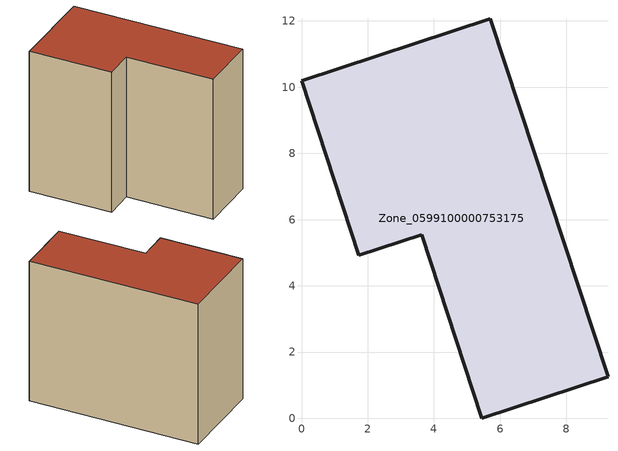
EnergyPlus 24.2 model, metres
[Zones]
Zone_0599100000753175
 floor ground (C_G): 0,10.2 5.7,12.07 9.26,1.25 5.45,0 3.63,5.55 1.73,4.93 z3.67
 wall outside (C_F): 5.7,12.07 0,10.2 1.73,4.93 3.63,5.55 5.45,0 9.26,1.25 5.7,12.07 z3.67:13.46
 roof outside (C_R): 9.26,1.25 5.7,12.07 0,10.2 1.73,4.93 3.63,5.55 5.45,0 z13.46
[BUILDING]
Pand.0599100000753175: North Axis=0; Terrain=City; Loads Convergence Tolerance Value=0.04; Temperature Convergence Tolerance Value=0.4; Solar Distribution=FullExterior; Maximum Number of Warmup Days=25; Minimum Number of Warmup Days=1
[Site:Location]
Rotterdam.The.Hague.AP_ZH_NLD Design_Conditions: Latitude=51.96; Longitude=4.45; Time Zone=1; Elevation=-4.5
[SITE:GROUNDTEMPERATURE:BUILDINGSURFACE]
18, 18, 18, 18, 18, 18, 18, 18, 18, 18, 18, 18
[MATERIAL] Thermal Absorptance=0.9; Solar Absorptance=0.7; Visible Absorptance=0.7
Name | Roughness | Thickness | Conductivity | Density | Specific Heat
G.TC.2006-2014 | MediumSmooth | 0.15 | 0.06 | 540 | 1210
F.TC.2006-2014 | Rough | 0.3 | 0.12 | 1920 | 840
R.TC.2006-2014 | MediumRough | 0.2 | 0.08 | 1500 | 1000
[CONSTRUCTION]
C_G: G.TC.2006-2014
C_F: F.TC.2006-2014
C_R: R.TC.2006-2014
[ZONE]
Zone_0599100000753175: Type=1; Multiplier=1; Ceiling Height=Autocalculate; Volume=Autocalculate; Floor Area=autocalculate; Part of Total Floor Area=Yes
[ZONEINFILTRATION:DESIGNFLOWRATE]
Infil_Zone_0599100000753175: Zone or ZoneList or Space or SpaceList=Zone_0599100000753175; Schedule=AlwaysOn; Design Flow Rate Calculation Method=Flow/Area; Flow Rate per Floor Area=0.0015; Constant Term Coefficient=1; Temperature Term Coefficient=0; Velocity Term Coefficient=0; Velocity Squared Term Coefficient=0
[HVACTEMPLATE:ZONE:IDEALLOADSAIRSYSTEM]
Zone_0599100000753175: Maximum Heating Supply Air Temperature=50; Minimum Cooling Supply Air Temperature=13; Maximum Heating Supply Air Humidity Ratio=0.0156; Minimum Cooling Supply Air Humidity Ratio=0.0077; Heating Limit=NoLimit; Cooling Limit=NoLimit; Dehumidification Control Type=ConstantSensibleHeatRatio; Cooling Sensible Heat Ratio=0.7; Dehumidification Setpoint=60; Humidification Control Type=None; Humidification Setpoint=30; Outdoor Air Method=None; Outdoor Air Flow Rate per Person=0.00944; Outdoor Air Flow Rate per Zone Floor Area=0; Outdoor Air Flow Rate per Zone=0; Demand Controlled Ventilation Type=None; Outdoor Air Economizer Type=NoEconomizer; Heat Recovery Type=None; Sensible Heat Recovery Effectiveness=0.7; Latent Heat Recovery Effectiveness=0.65
[ZONECONTROL:THERMOSTAT]
ThermostatControl_Zone_0599100000753175: Zone or ZoneList=Zone_0599100000753175; Control Type Schedule=DualSetpointControlType; Control 1=Thermostat_Zone_0599100000753175; Temperature Difference Between Cutout And Setpoint=0
[THERMOSTATSETPOINT:DUALSETPOINT]
Thermostat_Zone_0599100000753175: Heating Setpoint Temperature Schedule=HeatingSetpoint_Zone_0599100000753175; Cooling Setpoint Temperature Schedule=CoolingSetpoint_Zone_0599100000753175
[SCHEDULE:COMPACT]
HeatingSetpoint_Zone_0599100000753175: Through: 12/31, For: AllDays, Until: 24:00, 21
CoolingSetpoint_Zone_0599100000753175: Through: 12/31, For: AllDays, Until: 24:00, 24
DualSetpointControlType: Through: 12/31, For: AllDays, Until: 24:00, 4
AlwaysOn: Through: 12/31, For: AllDays, Until: 24:00, 1
